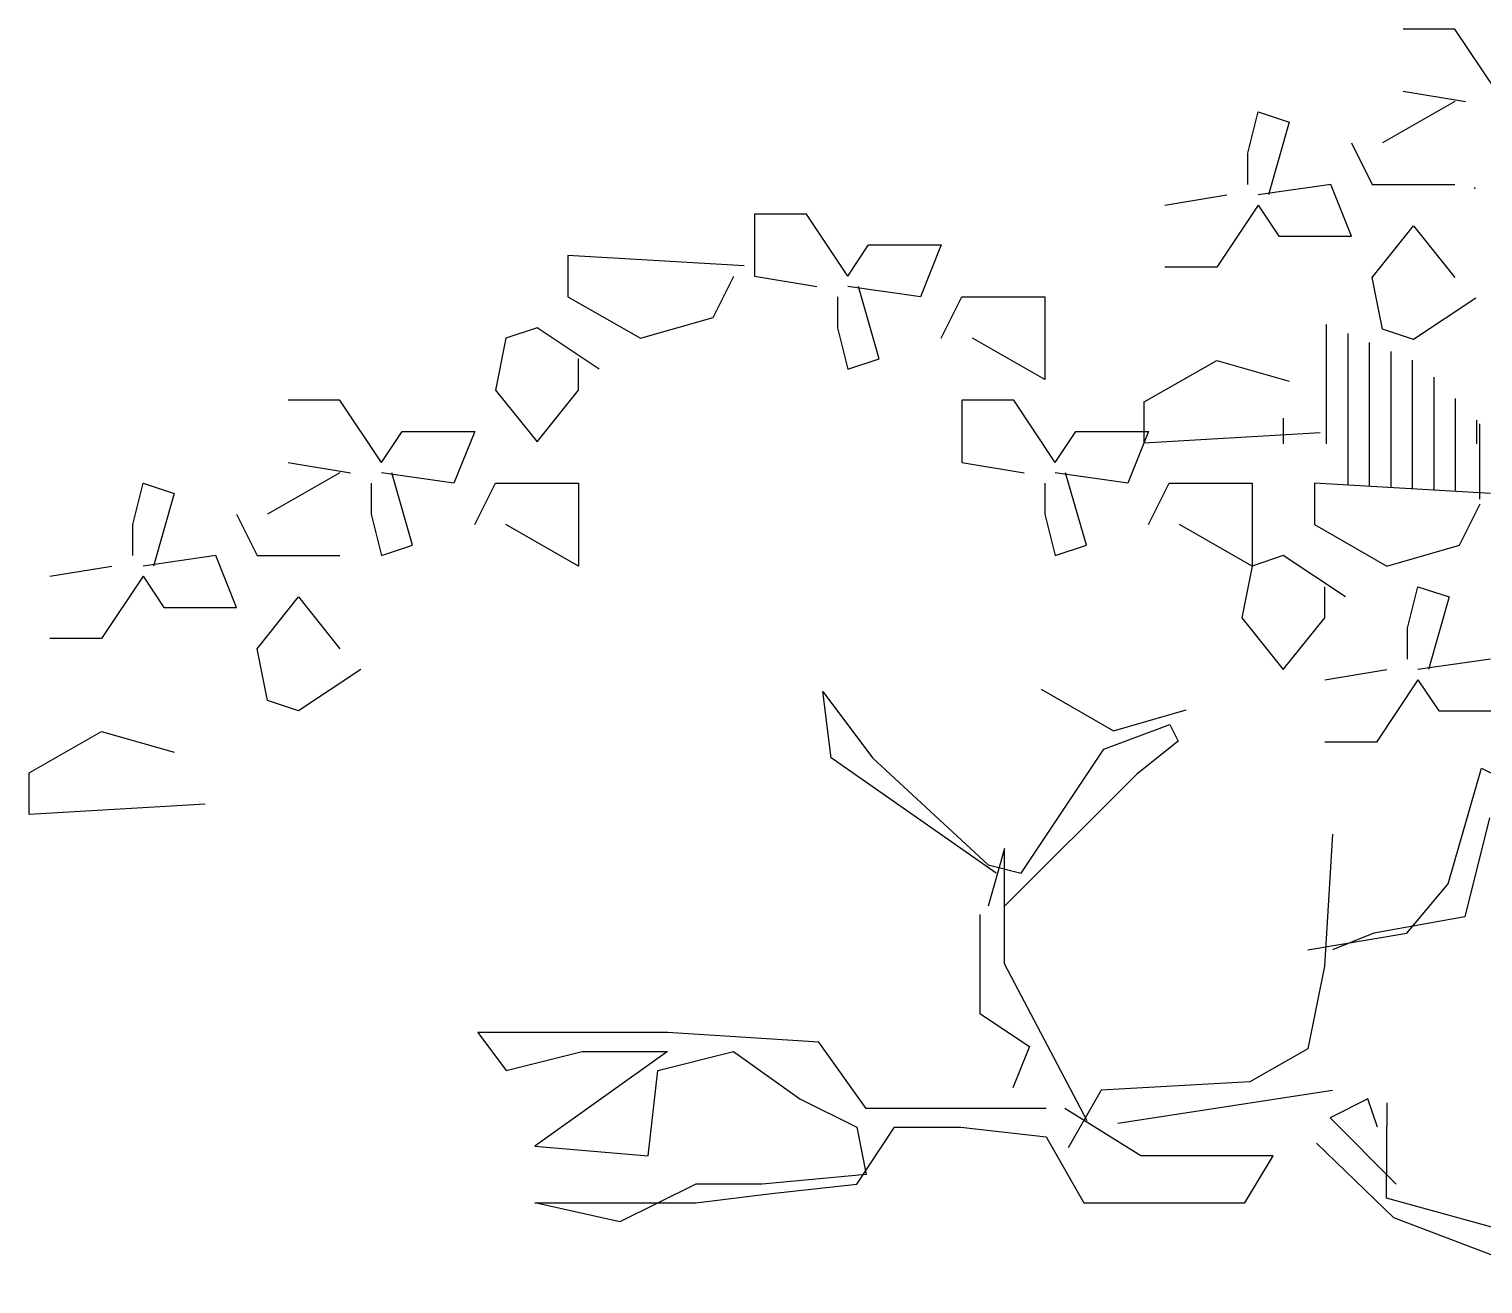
# Model space of a CAD drawing. Extents: x -15.8 to -8, y 56.1 to 69.5.
# Drawn here: x -15.758 to -14.683, y 66.63 to 67.558 of the extents above; entities that cross this region are included whole.
import ezdxf

# ---------------------------------------------------------------- set-up
doc = ezdxf.new("R2010")
doc.units = 0
doc.header["$LTSCALE"] = 0.01
doc.header["$MEASUREMENT"] = 0
doc.layers.add('MUEBLES', color=30, linetype='CONTINUOUS')

msp = doc.modelspace()

# ---------------------------------------------------------------- linework, layer by layer
at = {"layer": 'MUEBLES'}
for p, q in [((-14.704, 67.5578), (-14.7423, 67.5578)), ((-14.6733, 67.5119), (-14.704, 67.5578)), ((-14.704, 67.5042), (-14.7576, 67.4736)), ((-14.7423, 67.5119), (-14.6963, 67.5042)), ((-14.8572, 67.4659), (-14.8496, 67.4965)), ((-14.8496, 67.4965), (-14.8266, 67.4889)), ((-14.8266, 67.4889), (-14.8419, 67.4353)), ((-14.7806, 67.4736), (-14.7653, 67.4429)), ((-14.8572, 67.4429), (-14.8572, 67.4659)), ((-14.7959, 67.4429), (-14.8496, 67.4353)), ((-14.7806, 67.4046), (-14.7959, 67.4429)), ((-14.7653, 67.4429), (-14.704, 67.4429)), ((-14.9186, 67.4276), (-14.8726, 67.4353)), ((-15.1836, 67.421), (-15.2219, 67.421)), ((-15.2219, 67.421), (-15.2219, 67.3751)), ((-15.1529, 67.3751), (-15.1836, 67.421)), ((-14.8496, 67.4276), (-14.8802, 67.3817)), ((-14.8496, 67.4276), (-14.8343, 67.4046)), ((-14.7653, 67.374), (-14.7346, 67.4123)), ((-14.7346, 67.4123), (-14.704, 67.374)), ((-15.1529, 67.3751), (-15.1376, 67.3981)), ((-15.1376, 67.3981), (-15.0839, 67.3981)), ((-15.0839, 67.3981), (-15.0993, 67.3598)), ((-14.8343, 67.4046), (-14.7806, 67.4046)), ((-15.2296, 67.3827), (-15.3599, 67.3904)), ((-15.3599, 67.3904), (-15.3599, 67.3598)), ((-15.2526, 67.3445), (-15.2372, 67.3751)), ((-15.2219, 67.3751), (-15.1759, 67.3674)), ((-14.8802, 67.3817), (-14.9186, 67.3817)), ((-15.0993, 67.3598), (-15.1529, 67.3674)), ((-15.1299, 67.3138), (-15.1452, 67.3674)), ((-14.7576, 67.3357), (-14.7653, 67.374)), ((-15.3599, 67.3598), (-15.3062, 67.3291)), ((-15.1606, 67.3598), (-15.1606, 67.3368)), ((-15.0839, 67.3291), (-15.0686, 67.3598)), ((-15.0686, 67.3598), (-15.0073, 67.3598)), ((-15.0073, 67.3598), (-15.0073, 67.2985)), ((-14.6886, 67.3587), (-14.7346, 67.3281)), ((-15.3062, 67.3291), (-15.2526, 67.3445)), ((-15.3828, 67.3368), (-15.4058, 67.3291)), ((-15.3369, 67.3062), (-15.3828, 67.3368)), ((-15.1606, 67.3368), (-15.1529, 67.3062)), ((-14.7989, 67.251), (-14.7989, 67.3393)), ((-14.783, 67.2204), (-14.783, 67.3326)), ((-14.7346, 67.3281), (-14.7576, 67.3357)), ((-15.4058, 67.3291), (-15.4135, 67.2908)), ((-15.0073, 67.2985), (-15.0609, 67.3291)), ((-14.7672, 67.2195), (-14.7672, 67.326)), ((-15.3522, 67.2908), (-15.3522, 67.3138)), ((-15.1529, 67.3062), (-15.1299, 67.3138)), ((-14.9339, 67.2821), (-14.8802, 67.3127)), ((-14.8802, 67.3127), (-14.8266, 67.2974)), ((-14.7513, 67.2186), (-14.7513, 67.3194)), ((-14.7354, 67.2176), (-14.7354, 67.3128)), ((-14.7195, 67.2167), (-14.7195, 67.3003)), ((-15.4135, 67.2908), (-15.3828, 67.2525)), ((-15.3828, 67.2525), (-15.3522, 67.2908)), ((-15.5285, 67.2832), (-15.5668, 67.2832)), ((-15.4978, 67.2372), (-15.5285, 67.2832)), ((-15.0686, 67.2832), (-15.0686, 67.2372)), ((-15.0303, 67.2832), (-15.0686, 67.2832)), ((-14.9996, 67.2372), (-15.0303, 67.2832)), ((-14.9339, 67.2515), (-14.9339, 67.2821)), ((-14.7037, 67.2158), (-14.7037, 67.2844)), ((-14.8307, 67.251), (-14.8307, 67.2699)), ((-14.6878, 67.251), (-14.6878, 67.2686)), ((-15.4978, 67.2372), (-15.4825, 67.2602)), ((-15.4825, 67.2602), (-15.4288, 67.2602)), ((-15.4288, 67.2602), (-15.4442, 67.2219)), ((-14.9996, 67.2372), (-14.9843, 67.2602)), ((-14.9843, 67.2602), (-14.9306, 67.2602)), ((-14.9306, 67.2602), (-14.946, 67.2219)), ((-14.8036, 67.2591), (-14.9339, 67.2515)), ((-14.6858, 67.2657), (-14.6858, 67.21)), ((-15.5668, 67.2372), (-15.5208, 67.2296)), ((-15.0686, 67.2372), (-15.0226, 67.2296)), ((-15.5285, 67.2296), (-15.5821, 67.1989)), ((-15.4442, 67.2219), (-15.4978, 67.2296)), ((-15.4748, 67.176), (-15.4902, 67.2296)), ((-14.946, 67.2219), (-14.9996, 67.2296)), ((-14.9766, 67.176), (-14.992, 67.2296)), ((-15.6818, 67.1913), (-15.6741, 67.2219)), ((-15.6741, 67.2219), (-15.6511, 67.2143)), ((-15.6511, 67.2143), (-15.6664, 67.1606)), ((-15.5055, 67.2219), (-15.5055, 67.1989)), ((-15.4288, 67.1913), (-15.4135, 67.2219)), ((-15.4135, 67.2219), (-15.3522, 67.2219)), ((-15.3522, 67.2219), (-15.3522, 67.1606)), ((-15.0073, 67.2219), (-15.0073, 67.1989)), ((-14.9306, 67.1913), (-14.9153, 67.2219)), ((-14.9153, 67.2219), (-14.854, 67.2219)), ((-14.854, 67.2219), (-14.854, 67.1606)), ((-14.808, 67.2219), (-14.808, 67.1913)), ((-14.6777, 67.2143), (-14.808, 67.2219)), ((-14.7007, 67.176), (-14.6854, 67.2066)), ((-15.6051, 67.1989), (-15.5898, 67.1683)), ((-15.5055, 67.1989), (-15.4978, 67.1683)), ((-15.0073, 67.1989), (-14.9996, 67.1683)), ((-15.6818, 67.1683), (-15.6818, 67.1913)), ((-15.3522, 67.1606), (-15.4058, 67.1913)), ((-14.854, 67.1606), (-14.9076, 67.1913)), ((-14.808, 67.1913), (-14.7544, 67.1606)), ((-15.4978, 67.1683), (-15.4748, 67.176)), ((-14.9996, 67.1683), (-14.9766, 67.176)), ((-14.7544, 67.1606), (-14.7007, 67.176)), ((-15.7431, 67.153), (-15.6971, 67.1606)), ((-15.6204, 67.1683), (-15.6741, 67.1606)), ((-15.6051, 67.13), (-15.6204, 67.1683)), ((-15.5898, 67.1683), (-15.5285, 67.1683)), ((-14.854, 67.1606), (-14.8617, 67.1223)), ((-14.831, 67.1683), (-14.854, 67.1606)), ((-14.785, 67.1377), (-14.831, 67.1683)), ((-15.6741, 67.153), (-15.7048, 67.107)), ((-15.6741, 67.153), (-15.6588, 67.13)), ((-14.8003, 67.1223), (-14.8003, 67.1453)), ((-14.739, 67.1147), (-14.7314, 67.1453)), ((-14.7314, 67.1453), (-14.7084, 67.1377)), ((-15.6588, 67.13), (-15.6051, 67.13)), ((-15.5898, 67.0994), (-15.5591, 67.1377)), ((-15.5591, 67.1377), (-15.5285, 67.0994)), ((-14.7084, 67.1377), (-14.7237, 67.0841)), ((-14.8617, 67.1223), (-14.831, 67.0841)), ((-14.831, 67.0841), (-14.8003, 67.1223)), ((-15.7048, 67.107), (-15.7431, 67.107)), ((-14.739, 67.0917), (-14.739, 67.1147)), ((-15.5821, 67.0611), (-15.5898, 67.0994)), ((-14.6777, 67.0917), (-14.7314, 67.0841)), ((-15.5131, 67.0841), (-15.5591, 67.0534)), ((-14.8003, 67.0764), (-14.7544, 67.0841)), ((-14.7314, 67.0764), (-14.762, 67.0304)), ((-14.7314, 67.0764), (-14.716, 67.0534)), ((-15.1654, 67.0188), (-15.1715, 67.0677)), ((-15.1715, 67.0677), (-15.1348, 67.0188)), ((-15.0101, 67.0694), (-14.9565, 67.0387)), ((-15.5591, 67.0534), (-15.5821, 67.0611)), ((-14.9565, 67.0387), (-14.9028, 67.0541)), ((-14.716, 67.0534), (-14.6624, 67.0534)), ((-14.9637, 67.025), (-14.9148, 67.0433)), ((-14.9148, 67.0433), (-14.9087, 67.0311)), ((-15.7584, 67.0075), (-15.7048, 67.0381)), ((-15.7048, 67.0381), (-15.6511, 67.0228)), ((-14.9087, 67.0311), (-14.9393, 67.0066)), ((-15.0248, 66.9334), (-14.9637, 67.025)), ((-14.762, 67.0304), (-14.8003, 67.0304)), ((-15.0432, 66.9334), (-15.1654, 67.0188)), ((-15.1348, 67.0188), (-15.0493, 66.9395)), ((-14.709, 66.9256), (-14.6845, 67.0111)), ((-14.6845, 67.0111), (-14.6601, 66.9989)), ((-15.7584, 66.9768), (-15.7584, 67.0075)), ((-14.9393, 67.0066), (-15.0371, 66.9089)), ((-15.6281, 66.9845), (-15.7584, 66.9768)), ((-14.6784, 66.9744), (-14.6967, 66.9012)), ((-14.7945, 66.9622), (-14.8006, 66.8645)), ((-15.0371, 66.9517), (-15.0493, 66.9089)), ((-15.0371, 66.8662), (-15.0371, 66.9517)), ((-15.0493, 66.9395), (-15.0248, 66.9334)), ((-14.7395, 66.889), (-14.709, 66.9256)), ((-15.0554, 66.9028), (-15.0554, 66.8296)), ((-14.6967, 66.9012), (-14.764, 66.889)), ((-14.8129, 66.8767), (-14.7395, 66.889)), ((-14.764, 66.889), (-14.7945, 66.8767)), ((-14.9759, 66.7502), (-15.0371, 66.8662)), ((-14.8006, 66.8645), (-14.8129, 66.8035)), ((-15.0554, 66.8296), (-15.0187, 66.8051)), ((-15.4265, 66.8154), (-15.4055, 66.7874)), ((-15.2864, 66.8154), (-15.4265, 66.8154)), ((-15.1744, 66.8084), (-15.2864, 66.8154)), ((-15.1394, 66.7594), (-15.1744, 66.8084)), ((-15.0187, 66.8051), (-15.0309, 66.7746)), ((-15.4055, 66.7874), (-15.3495, 66.8014)), ((-15.2864, 66.8014), (-15.3845, 66.7314)), ((-15.3495, 66.8014), (-15.2864, 66.8014)), ((-15.2935, 66.7874), (-15.2374, 66.8014)), ((-15.2374, 66.8014), (-15.1884, 66.7664)), ((-14.8129, 66.8035), (-14.8556, 66.779)), ((-15.3005, 66.7244), (-15.2935, 66.7874)), ((-14.9656, 66.7729), (-14.9901, 66.7302)), ((-14.8556, 66.779), (-14.9656, 66.7729)), ((-14.9534, 66.7485), (-14.7945, 66.7729)), ((-15.1884, 66.7664), (-15.1464, 66.7454)), ((-14.7684, 66.7664), (-14.7964, 66.7524)), ((-14.7614, 66.7454), (-14.7684, 66.7664)), ((-14.7546, 66.693), (-14.7542, 66.7634)), ((-15.0064, 66.7594), (-15.1394, 66.7594)), ((-14.9364, 66.7244), (-14.9924, 66.7594)), ((-14.7964, 66.7524), (-14.7474, 66.7034)), ((-15.1464, 66.7034), (-15.1184, 66.7454)), ((-15.1464, 66.7454), (-15.1394, 66.7104)), ((-15.1184, 66.7454), (-15.0694, 66.7454)), ((-15.0694, 66.7454), (-15.0064, 66.7384)), ((-15.3845, 66.7314), (-15.3005, 66.7244)), ((-15.0064, 66.7384), (-14.9784, 66.6894)), ((-14.7491, 66.6783), (-14.8065, 66.7337)), ((-14.8804, 66.7244), (-14.9364, 66.7244)), ((-14.8384, 66.7244), (-14.8804, 66.7244)), ((-14.8594, 66.6894), (-14.8384, 66.7244)), ((-15.1394, 66.7104), (-15.2164, 66.7034)), ((-15.2654, 66.7034), (-15.3215, 66.6754)), ((-15.2444, 66.7034), (-15.2654, 66.7034)), ((-15.2164, 66.7034), (-15.2444, 66.7034)), ((-15.2094, 66.6964), (-15.1464, 66.7034)), ((-15.3845, 66.6894), (-15.2654, 66.6894)), ((-15.3215, 66.6754), (-15.3845, 66.6894)), ((-15.2654, 66.6894), (-15.2094, 66.6964)), ((-14.9784, 66.6894), (-14.9154, 66.6894)), ((-14.9154, 66.6894), (-14.8594, 66.6894)), ((-14.5496, 66.6361), (-14.7546, 66.693)), ((-14.6206, 66.6295), (-14.7491, 66.6783))]:
    msp.add_line(p, q, dxfattribs=at)
msp.add_point((-14.6892, 67.4402), dxfattribs=at)

doc.saveas('drawing.dxf')
